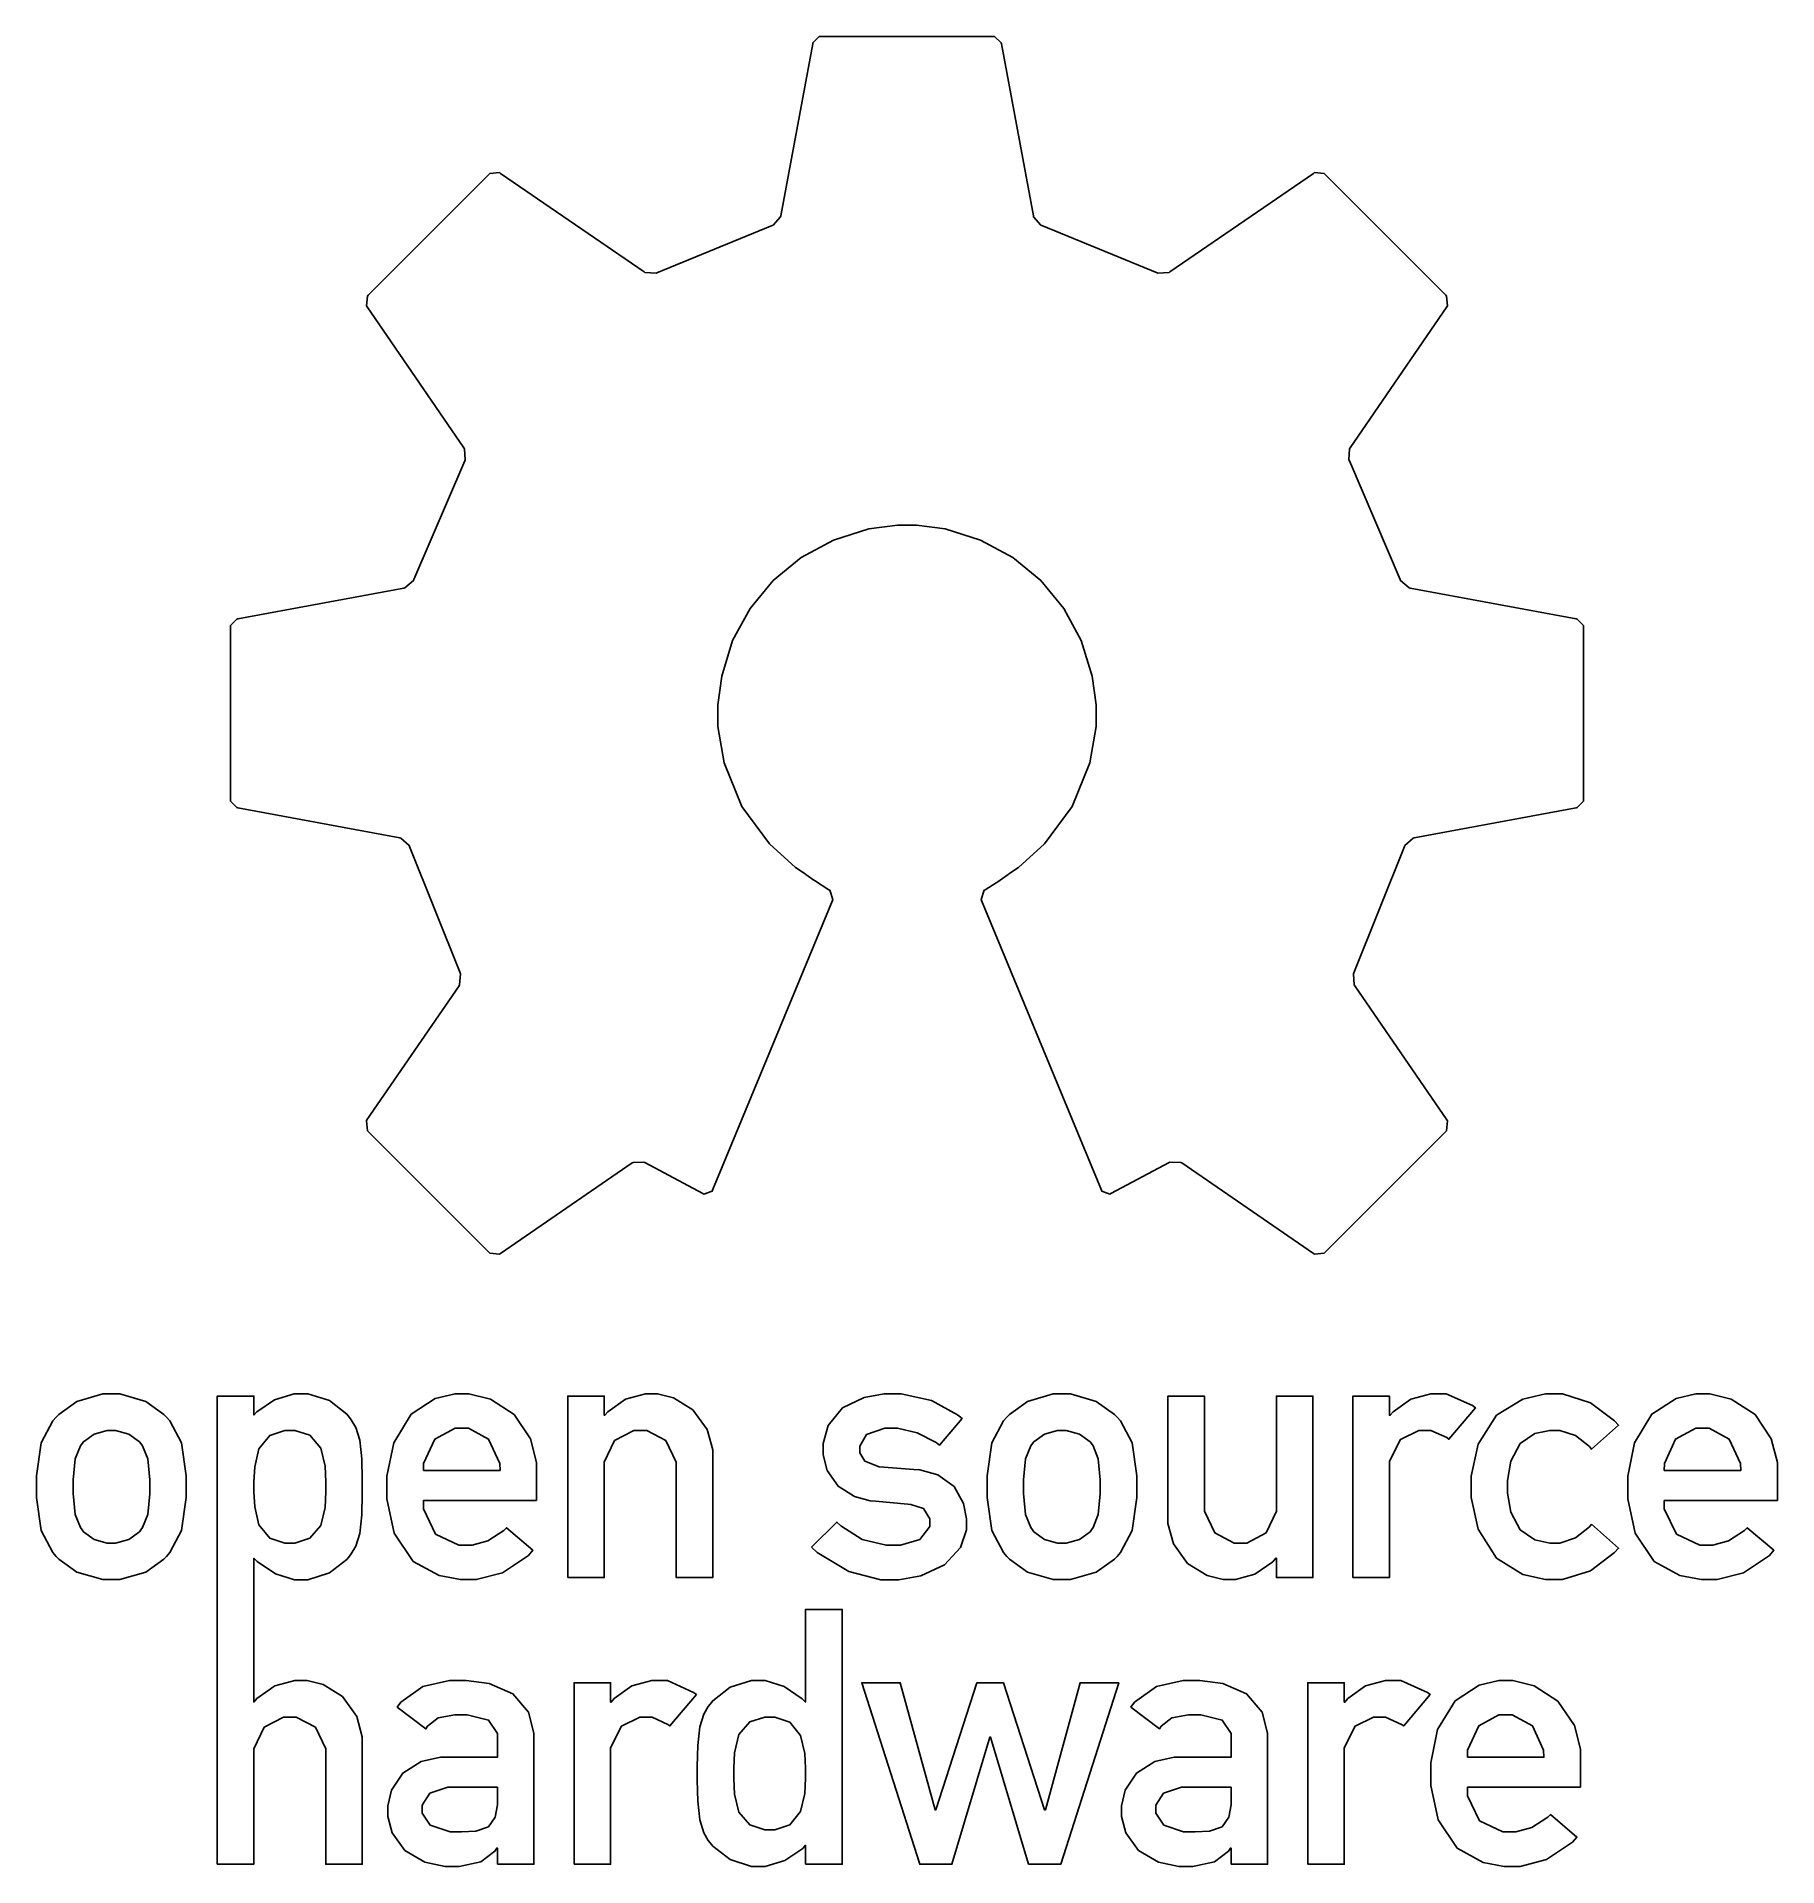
# Model space of a CAD drawing. Extents: x 0 to 1.79, y 0 to 1.89.
import ezdxf

# ---------------------------------------------------------------- set-up
doc = ezdxf.new("R2010")
doc.units = 0
doc.layers.get('0').update_dxf_attribs({"linetype": 'CONTINUOUS'})

msp = doc.modelspace()

# ---------------------------------------------------------------- linework, layer by layer
at = {"color": 142}
for points in [[(1.5869, 1.2889), (1.4156, 1.3207), (1.4145, 1.3209), (1.4058, 1.3284), (1.4054, 1.3294), (1.353, 1.4519), (1.3525, 1.4528), (1.3532, 1.4643), (1.3538, 1.4651), (1.4536, 1.6105), (1.4542, 1.6114), (1.4532, 1.6216), (1.4525, 1.6223), (1.3278, 1.747), (1.3271, 1.7477), (1.3169, 1.7487), (1.316, 1.748), (1.1681, 1.6465), (1.1672, 1.6459), (1.1557, 1.6451), (1.1548, 1.6456), (1.0361, 1.6942), (1.0351, 1.6945), (1.0274, 1.7031), (1.0273, 1.7042), (0.9944, 1.8813), (0.9941, 1.8824), (0.9874, 1.8889), (0.9852, 1.8889), (0.809, 1.8889), (0.8067, 1.8889), (0.8, 1.8824), (0.7999, 1.8813), (0.7669, 1.7042), (0.7667, 1.7031), (0.7591, 1.6945), (0.7581, 1.6942), (0.6394, 1.6456), (0.6385, 1.6451), (0.627, 1.6459), (0.6261, 1.6465), (0.4781, 1.748), (0.4772, 1.7487), (0.467, 1.7477), (0.4663, 1.747), (0.3417, 1.6223), (0.3409, 1.6216), (0.34, 1.6114), (0.3406, 1.6105), (0.4404, 1.4651), (0.441, 1.4643), (0.4417, 1.4528), (0.4412, 1.4519), (0.3887, 1.3294), (0.3883, 1.3284), (0.3796, 1.3209), (0.3786, 1.3207), (0.2074, 1.2889), (0.2063, 1.2887), (0.1998, 1.282), (0.1998, 1.2797), (0.1998, 1.1035), (0.1998, 1.1012), (0.2063, 1.0945), (0.2074, 1.0943), (0.3743, 1.0633), (0.3754, 1.0631), (0.384, 1.0555), (0.3843, 1.0545), (0.4364, 0.9242), (0.4368, 0.9233), (0.436, 0.9118), (0.4354, 0.9109), (0.3405, 0.7726), (0.34, 0.7718), (0.3409, 0.7616), (0.3417, 0.7608), (0.4663, 0.6362), (0.467, 0.6355), (0.4772, 0.6345), (0.4781, 0.6351), (0.6139, 0.7283), (0.6148, 0.7289), (0.626, 0.7293), (0.627, 0.7287), (0.6868, 0.6968), (0.6878, 0.6963), (0.6963, 0.6994), (0.6967, 0.7004), (0.8202, 0.9988), (0.8206, 0.9998), (0.8174, 1.0094), (0.8166, 1.0099), (0.8016, 1.0192), (0.8009, 1.0196), (0.7928, 1.0257), (0.7921, 1.0264), (0.7821, 1.0328), (0.7552, 1.057), (0.7268, 1.0957), (0.7086, 1.1407), (0.7021, 1.1782), (0.7021, 1.1906), (0.7021, 1.2004), (0.7061, 1.2299), (0.7174, 1.2665), (0.7354, 1.2996), (0.7592, 1.3284), (0.7881, 1.3522), (0.8212, 1.3702), (0.8577, 1.3816), (0.8872, 1.3855), (0.8971, 1.3855), (0.9068, 1.3855), (0.9363, 1.3816), (0.9729, 1.3702), (1.006, 1.3522), (1.0349, 1.3284), (1.0587, 1.2996), (1.0766, 1.2665), (1.088, 1.2299), (1.092, 1.2004), (1.092, 1.1906), (1.092, 1.1782), (1.0855, 1.1407), (1.0672, 1.0957), (1.0389, 1.057), (1.012, 1.0328), (1.002, 1.0264), (1.0012, 1.0257), (0.9932, 1.0196), (0.9926, 1.0192), (0.9776, 1.0099), (0.9767, 1.0094), (0.9735, 0.9998), (0.974, 0.9988), (1.0974, 0.7004), (1.0978, 0.6994), (1.1063, 0.6963), (1.1073, 0.6968), (1.1672, 0.7287), (1.1681, 0.7293), (1.1793, 0.7289), (1.1802, 0.7283), (1.316, 0.6351), (1.3169, 0.6345), (1.3271, 0.6355), (1.3278, 0.6362), (1.4525, 0.7608), (1.4532, 0.7616), (1.4542, 0.7718), (1.4536, 0.7726), (1.3587, 0.9109), (1.3581, 0.9118), (1.3572, 0.9232), (1.3577, 0.9242), (1.4098, 1.0544), (1.4102, 1.0554), (1.4187, 1.063), (1.4198, 1.0632), (1.5868, 1.0943), (1.5878, 1.0945), (1.5944, 1.1012), (1.5944, 1.1035), (1.5944, 1.2797), (1.5944, 1.282), (1.5879, 1.2887), (1.5869, 1.2889)], [(0, 0.3949), (0, 0.3836), (0.0047, 0.3497), (0.0167, 0.3269), (0.0203, 0.3229), (0.0228, 0.3201), (0.0416, 0.3067), (0.0682, 0.299), (0.0771, 0.299), (0.0859, 0.299), (0.1125, 0.3067), (0.1313, 0.3201), (0.1339, 0.3229), (0.1375, 0.3269), (0.1494, 0.3497), (0.1542, 0.3836), (0.1542, 0.3949), (0.1542, 0.4061), (0.1494, 0.4398), (0.1375, 0.4625), (0.1339, 0.4665), (0.1313, 0.4693), (0.1125, 0.4827), (0.0859, 0.4905), (0.0771, 0.4905), (0.0682, 0.4905), (0.0416, 0.4827), (0.0228, 0.4693), (0.0203, 0.4665), (0.0167, 0.4625), (0.0047, 0.4398), (0, 0.4061), (0, 0.3949)], [(0.1862, 0.0058), (0.1862, 0.4882), (0.224, 0.4882), (0.224, 0.4686), (0.2269, 0.4719), (0.2453, 0.4844), (0.2655, 0.4905), (0.2723, 0.4905), (0.2797, 0.4905), (0.3019, 0.4836), (0.3198, 0.4696), (0.3225, 0.4661), (0.3243, 0.4638), (0.3289, 0.4558), (0.333, 0.4427), (0.3351, 0.4233), (0.3357, 0.4017), (0.3357, 0.3945), (0.3357, 0.3874), (0.3351, 0.3659), (0.333, 0.3467), (0.3289, 0.3336), (0.3243, 0.3257), (0.3225, 0.3233), (0.3198, 0.3198), (0.3019, 0.3059), (0.2797, 0.2989), (0.2723, 0.2989), (0.2657, 0.2989), (0.2461, 0.3051), (0.2274, 0.3178), (0.224, 0.3211), (0.2238, 0.1729), (0.2269, 0.1765), (0.2457, 0.1895), (0.2663, 0.195), (0.2732, 0.195), (0.2787, 0.195), (0.2952, 0.1909), (0.3153, 0.1785), (0.3299, 0.1581), (0.3356, 0.1372), (0.3356, 0.1301), (0.3356, 0.0058), (0.298, 0.0058), (0.298, 0.1171), (0.298, 0.1246), (0.2874, 0.1469), (0.2676, 0.1574), (0.2611, 0.1574), (0.2544, 0.1574), (0.2344, 0.1469), (0.2238, 0.1246), (0.2238, 0.1171), (0.2238, 0.0058), (0.1862, 0.0058)], [(0.5153, 0.3805), (0.5153, 0.4115), (0.5153, 0.4197), (0.5091, 0.4442), (0.4922, 0.4691), (0.4677, 0.4849), (0.4455, 0.4905), (0.4382, 0.4905), (0.4314, 0.4905), (0.4109, 0.4856), (0.3861, 0.4696), (0.3681, 0.4399), (0.3611, 0.4056), (0.3611, 0.3942), (0.3611, 0.3824), (0.3687, 0.347), (0.3882, 0.3178), (0.4149, 0.3031), (0.4368, 0.299), (0.4441, 0.299), (0.4531, 0.299), (0.4803, 0.3061), (0.507, 0.3239), (0.5116, 0.3292), (0.4843, 0.3524), (0.4816, 0.3496), (0.4651, 0.3391), (0.4488, 0.3344), (0.4434, 0.3344), (0.4353, 0.3344), (0.4113, 0.346), (0.3987, 0.3719), (0.3987, 0.3805), (0.5153, 0.3805)], [(0.5474, 0.3012), (0.585, 0.3012), (0.585, 0.4126), (0.585, 0.42), (0.5956, 0.4423), (0.6156, 0.4528), (0.6223, 0.4528), (0.6289, 0.4528), (0.6486, 0.4423), (0.6592, 0.42), (0.6592, 0.4126), (0.6592, 0.3012), (0.6968, 0.3012), (0.6968, 0.4255), (0.6968, 0.4326), (0.6911, 0.4536), (0.6765, 0.4739), (0.6565, 0.4863), (0.64, 0.4905), (0.6345, 0.4905), (0.6276, 0.4905), (0.6071, 0.4849), (0.5887, 0.472), (0.5858, 0.4683), (0.585, 0.4683), (0.585, 0.4882), (0.5474, 0.4882), (0.5474, 0.3012)], [(0.7986, 0.3325), (0.8045, 0.3269), (0.8373, 0.3073), (0.87, 0.2989), (0.8809, 0.2989), (0.8885, 0.2989), (0.9113, 0.3028), (0.9359, 0.3141), (0.9523, 0.3321), (0.9583, 0.3504), (0.9583, 0.3565), (0.9583, 0.3618), (0.9552, 0.3775), (0.9457, 0.3948), (0.9289, 0.407), (0.9103, 0.4122), (0.9041, 0.4126), (0.8731, 0.4148), (0.8684, 0.4151), (0.8536, 0.4212), (0.8484, 0.4297), (0.8484, 0.4325), (0.8484, 0.4366), (0.8554, 0.4486), (0.8742, 0.455), (0.8805, 0.455), (0.8873, 0.455), (0.9076, 0.4502), (0.927, 0.4403), (0.9307, 0.4377), (0.9539, 0.465), (0.9493, 0.4689), (0.9225, 0.4835), (0.891, 0.4904), (0.8804, 0.4904), (0.8735, 0.4904), (0.8529, 0.4868), (0.8307, 0.4759), (0.816, 0.4579), (0.8107, 0.4392), (0.8107, 0.4329), (0.8107, 0.4275), (0.8147, 0.4114), (0.826, 0.3952), (0.843, 0.3847), (0.8591, 0.3802), (0.8646, 0.3797), (0.8978, 0.3768), (0.901, 0.3765), (0.9141, 0.3722), (0.9207, 0.3618), (0.9207, 0.3583), (0.9207, 0.3539), (0.9102, 0.3404), (0.8904, 0.3344), (0.8838, 0.3344), (0.8755, 0.3344), (0.8509, 0.3404), (0.8288, 0.3544), (0.8248, 0.3583), (0.7986, 0.3325)], [(0.9797, 0.3949), (0.9797, 0.3836), (0.9844, 0.3497), (0.9964, 0.3269), (1, 0.3229), (1.0026, 0.3201), (1.0213, 0.3067), (1.0479, 0.299), (1.0568, 0.299), (1.0656, 0.299), (1.0922, 0.3067), (1.111, 0.3201), (1.1136, 0.3229), (1.1172, 0.3269), (1.1291, 0.3497), (1.1339, 0.3836), (1.1339, 0.3949), (1.1339, 0.4061), (1.1291, 0.4398), (1.1172, 0.4625), (1.1136, 0.4665), (1.111, 0.4693), (1.0922, 0.4827), (1.0656, 0.4905), (1.0568, 0.4905), (1.0479, 0.4905), (1.0213, 0.4827), (1.0026, 0.4693), (1, 0.4665), (0.9964, 0.4625), (0.9844, 0.4398), (0.9797, 0.4061), (0.9797, 0.3949)], [(1.3567, 0.3012), (1.3943, 0.3012), (1.3943, 0.4137), (1.3943, 0.4212), (1.4057, 0.4435), (1.4245, 0.4528), (1.4308, 0.4528), (1.437, 0.4528), (1.4533, 0.4453), (1.4556, 0.4436), (1.4829, 0.4761), (1.48, 0.4783), (1.4528, 0.4905), (1.4437, 0.4905), (1.4368, 0.4905), (1.4163, 0.4849), (1.398, 0.472), (1.3951, 0.4683), (1.3943, 0.4683), (1.3943, 0.4882), (1.3567, 0.4882), (1.3567, 0.3012)], [(1.6027, 0.3561), (1.6004, 0.3533), (1.586, 0.3421), (1.57, 0.3366), (1.5647, 0.3366), (1.5596, 0.3366), (1.5442, 0.34), (1.5289, 0.3504), (1.5193, 0.3684), (1.516, 0.388), (1.516, 0.3945), (1.516, 0.4012), (1.5193, 0.421), (1.5289, 0.4391), (1.5442, 0.4495), (1.5596, 0.4528), (1.5647, 0.4528), (1.57, 0.4528), (1.586, 0.4474), (1.6004, 0.4361), (1.6027, 0.4333), (1.6304, 0.458), (1.6263, 0.4627), (1.6014, 0.4813), (1.5727, 0.4905), (1.5632, 0.4905), (1.5553, 0.4905), (1.5317, 0.4851), (1.5046, 0.4683), (1.4856, 0.4385), (1.4784, 0.4055), (1.4784, 0.3945), (1.4784, 0.3836), (1.4856, 0.3509), (1.5046, 0.3212), (1.5317, 0.3044), (1.5553, 0.299), (1.5632, 0.299), (1.5727, 0.299), (1.6014, 0.3082), (1.6263, 0.3268), (1.6304, 0.3314), (1.6027, 0.3561)], [(1.7942, 0.3805), (1.7942, 0.4115), (1.7942, 0.4197), (1.7879, 0.4442), (1.7711, 0.4691), (1.7465, 0.4849), (1.7244, 0.4905), (1.7171, 0.4905), (1.7102, 0.4905), (1.6897, 0.4856), (1.6649, 0.4696), (1.6469, 0.4399), (1.6399, 0.4056), (1.6399, 0.3942), (1.6399, 0.3824), (1.6475, 0.347), (1.667, 0.3178), (1.6937, 0.3031), (1.7156, 0.299), (1.7229, 0.299), (1.732, 0.299), (1.7592, 0.3061), (1.7859, 0.3239), (1.7905, 0.3292), (1.7631, 0.3524), (1.7604, 0.3496), (1.7439, 0.3391), (1.7276, 0.3344), (1.7222, 0.3344), (1.7142, 0.3344), (1.6902, 0.346), (1.6776, 0.3719), (1.6776, 0.3805), (1.7942, 0.3805)], [(1.166, 0.3639), (1.166, 0.3569), (1.1717, 0.3359), (1.1863, 0.3155), (1.2064, 0.3032), (1.2231, 0.299), (1.2287, 0.299), (1.2355, 0.299), (1.2557, 0.3045), (1.2741, 0.3174), (1.2771, 0.3211), (1.2778, 0.3211), (1.2778, 0.3012), (1.3154, 0.3012), (1.3154, 0.4882), (1.2778, 0.4882), (1.2778, 0.3768), (1.2778, 0.3694), (1.2672, 0.3472), (1.2474, 0.3366), (1.2409, 0.3366), (1.2342, 0.3366), (1.2143, 0.3472), (1.2037, 0.3694), (1.2037, 0.3768), (1.2037, 0.4882), (1.166, 0.4882), (1.166, 0.3639)], [(0.1166, 0.3945), (0.1166, 0.3874), (0.1146, 0.366), (0.1091, 0.3528), (0.1074, 0.3503), (0.106, 0.3484), (0.095, 0.3405), (0.0815, 0.3366), (0.0771, 0.3366), (0.0726, 0.3366), (0.0592, 0.3405), (0.0482, 0.3484), (0.0469, 0.3503), (0.0451, 0.3528), (0.0396, 0.366), (0.0377, 0.3877), (0.0377, 0.3949), (0.0377, 0.402), (0.0396, 0.4234), (0.0451, 0.4367), (0.0469, 0.4391), (0.0482, 0.4411), (0.0592, 0.4489), (0.0726, 0.4528), (0.0771, 0.4528), (0.0815, 0.4528), (0.095, 0.4489), (0.106, 0.4411), (0.1074, 0.4391), (0.1091, 0.4367), (0.1146, 0.4233), (0.1166, 0.4017), (0.1166, 0.3945)], [(0.2609, 0.3366), (0.266, 0.3366), (0.2816, 0.3416), (0.2928, 0.3548), (0.2973, 0.3734), (0.2981, 0.3893), (0.2981, 0.3945), (0.2981, 0.3999), (0.2973, 0.416), (0.2928, 0.4346), (0.2816, 0.4478), (0.266, 0.4528), (0.2609, 0.4528), (0.2557, 0.4528), (0.2403, 0.4475), (0.2292, 0.4339), (0.2248, 0.4152), (0.224, 0.3997), (0.224, 0.3945), (0.224, 0.3894), (0.2248, 0.3741), (0.2292, 0.3555), (0.2403, 0.3419), (0.2557, 0.3366), (0.2609, 0.3366)], [(0.3987, 0.4115), (0.3989, 0.4186), (0.4104, 0.4439), (0.4313, 0.455), (0.4382, 0.455), (0.4451, 0.455), (0.4658, 0.4439), (0.4774, 0.4186), (0.4777, 0.4115), (0.3987, 0.4115)], [(1.0962, 0.3945), (1.0962, 0.3874), (1.0942, 0.366), (1.0888, 0.3528), (1.0871, 0.3503), (1.0857, 0.3484), (1.0747, 0.3405), (1.0613, 0.3366), (1.0568, 0.3366), (1.0523, 0.3366), (1.0389, 0.3405), (1.0279, 0.3484), (1.0266, 0.3503), (1.0248, 0.3528), (1.0193, 0.366), (1.0173, 0.3877), (1.0173, 0.3949), (1.0173, 0.402), (1.0193, 0.4234), (1.0248, 0.4367), (1.0266, 0.4391), (1.0279, 0.4411), (1.0389, 0.4489), (1.0523, 0.4528), (1.0568, 0.4528), (1.0613, 0.4528), (1.0747, 0.4489), (1.0857, 0.4411), (1.0871, 0.4391), (1.0888, 0.4367), (1.0942, 0.4233), (1.0962, 0.4017), (1.0962, 0.3945)], [(1.6776, 0.4115), (1.6777, 0.4186), (1.6892, 0.4439), (1.7101, 0.455), (1.7171, 0.455), (1.724, 0.455), (1.7446, 0.4439), (1.7562, 0.4186), (1.7565, 0.4115), (1.6776, 0.4115)], [(0.7926, 0.0058), (0.8303, 0.0058), (0.8303, 0.2684), (0.7926, 0.2684), (0.7926, 0.1729), (0.7891, 0.1762), (0.7704, 0.1889), (0.7508, 0.195), (0.7443, 0.195), (0.7369, 0.195), (0.7147, 0.1881), (0.6968, 0.1742), (0.6942, 0.1706), (0.6923, 0.1683), (0.6877, 0.1604), (0.6836, 0.1472), (0.6815, 0.128), (0.6809, 0.1066), (0.6809, 0.0994), (0.6809, 0.0923), (0.6815, 0.0707), (0.6836, 0.0514), (0.6877, 0.0382), (0.6923, 0.0303), (0.6942, 0.0279), (0.6968, 0.0244), (0.7147, 0.0105), (0.7369, 0.0035), (0.7443, 0.0035), (0.751, 0.0035), (0.7712, 0.0096), (0.7897, 0.0221), (0.7926, 0.0253), (0.7926, 0.0058)], [(0.475, 0.0058), (0.5126, 0.0058), (0.5126, 0.1334), (0.5126, 0.1407), (0.5069, 0.1625), (0.4909, 0.1815), (0.4664, 0.1919), (0.4427, 0.195), (0.4348, 0.195), (0.4256, 0.195), (0.3981, 0.1889), (0.3753, 0.1727), (0.3717, 0.1677), (0.4012, 0.1452), (0.4028, 0.1479), (0.414, 0.1565), (0.4309, 0.1596), (0.4366, 0.1596), (0.4439, 0.1596), (0.4659, 0.1543), (0.475, 0.1403), (0.475, 0.1356), (0.475, 0.116), (0.423, 0.116), (0.4163, 0.116), (0.3965, 0.1117), (0.3774, 0.0996), (0.3659, 0.082), (0.3621, 0.066), (0.3621, 0.0607), (0.3621, 0.0551), (0.3665, 0.0381), (0.3794, 0.02), (0.4002, 0.0079), (0.4211, 0.0035), (0.4281, 0.0035), (0.4355, 0.0035), (0.4578, 0.0081), (0.4723, 0.0192), (0.4742, 0.0224), (0.475, 0.0224), (0.475, 0.0058)], [(0.5539, 0.0058), (0.5916, 0.0058), (0.5916, 0.1183), (0.5916, 0.1258), (0.6029, 0.1481), (0.6218, 0.1574), (0.6281, 0.1574), (0.6343, 0.1574), (0.6506, 0.1498), (0.6528, 0.1482), (0.6801, 0.1806), (0.6772, 0.1828), (0.6501, 0.195), (0.641, 0.195), (0.6341, 0.195), (0.6136, 0.1895), (0.5952, 0.1765), (0.5923, 0.1729), (0.5916, 0.1729), (0.5916, 0.1928), (0.5539, 0.1928), (0.5539, 0.0058)], [(1.0223, 0.0058), (1.0556, 0.0058), (1.1153, 0.1928), (1.0754, 0.1928), (1.0397, 0.0618), (1.0389, 0.0618), (0.9965, 0.1928), (0.9692, 0.1928), (0.9268, 0.0618), (0.9261, 0.0618), (0.8902, 0.1928), (0.8504, 0.1928), (0.9102, 0.0058), (0.9434, 0.0058), (0.9825, 0.1367), (0.9832, 0.1367), (1.0223, 0.0058)], [(1.2311, 0.0058), (1.2687, 0.0058), (1.2687, 0.1334), (1.2687, 0.1407), (1.263, 0.1625), (1.2471, 0.1815), (1.2225, 0.1919), (1.1988, 0.195), (1.1909, 0.195), (1.1818, 0.195), (1.1542, 0.1889), (1.1314, 0.1727), (1.1278, 0.1677), (1.1573, 0.1452), (1.159, 0.1479), (1.1701, 0.1565), (1.1871, 0.1596), (1.1927, 0.1596), (1.2, 0.1596), (1.222, 0.1543), (1.2311, 0.1403), (1.2311, 0.1356), (1.2311, 0.116), (1.1791, 0.116), (1.1725, 0.116), (1.1526, 0.1117), (1.1336, 0.0996), (1.1221, 0.082), (1.1182, 0.066), (1.1182, 0.0607), (1.1182, 0.0551), (1.1227, 0.0381), (1.1356, 0.02), (1.1563, 0.0079), (1.1772, 0.0035), (1.1842, 0.0035), (1.1916, 0.0035), (1.2139, 0.0081), (1.2284, 0.0192), (1.2304, 0.0224), (1.2311, 0.0224), (1.2311, 0.0058)], [(1.3101, 0.0058), (1.3477, 0.0058), (1.3477, 0.1183), (1.3477, 0.1258), (1.3591, 0.1481), (1.3779, 0.1574), (1.3842, 0.1574), (1.3904, 0.1574), (1.4067, 0.1498), (1.409, 0.1482), (1.4363, 0.1806), (1.4334, 0.1828), (1.4062, 0.195), (1.3971, 0.195), (1.3902, 0.195), (1.3697, 0.1895), (1.3514, 0.1765), (1.3485, 0.1729), (1.3477, 0.1729), (1.3477, 0.1928), (1.3101, 0.1928), (1.3101, 0.0058)], [(1.5912, 0.0851), (1.5912, 0.1161), (1.5912, 0.1243), (1.5849, 0.1488), (1.568, 0.1737), (1.5435, 0.1895), (1.5214, 0.195), (1.5141, 0.195), (1.5072, 0.195), (1.4867, 0.1902), (1.4619, 0.1742), (1.4439, 0.1445), (1.437, 0.1102), (1.437, 0.0987), (1.437, 0.087), (1.4445, 0.0515), (1.464, 0.0224), (1.4908, 0.0076), (1.5126, 0.0035), (1.52, 0.0035), (1.529, 0.0035), (1.5561, 0.0107), (1.5829, 0.0285), (1.5875, 0.0338), (1.5602, 0.057), (1.5574, 0.0542), (1.5409, 0.0437), (1.5246, 0.039), (1.5192, 0.039), (1.5112, 0.039), (1.4872, 0.0506), (1.4746, 0.0764), (1.4746, 0.0851), (1.5912, 0.0851)], [(0.7558, 0.1574), (0.7609, 0.1574), (0.7763, 0.1521), (0.7873, 0.1385), (0.7918, 0.1199), (0.7926, 0.1046), (0.7926, 0.0994), (0.7926, 0.0943), (0.7918, 0.0788), (0.7873, 0.0601), (0.7763, 0.0465), (0.7609, 0.0412), (0.7558, 0.0412), (0.7505, 0.0412), (0.735, 0.0462), (0.7238, 0.0594), (0.7193, 0.0781), (0.7185, 0.0941), (0.7185, 0.0994), (0.7185, 0.1048), (0.7193, 0.1207), (0.7238, 0.1393), (0.735, 0.1524), (0.7505, 0.1574), (0.7558, 0.1574)], [(1.4746, 0.116), (1.4747, 0.1232), (1.4863, 0.1485), (1.5071, 0.1596), (1.5141, 0.1596), (1.5209, 0.1596), (1.5417, 0.1485), (1.5532, 0.1232), (1.5535, 0.116), (1.4746, 0.116)], [(0.475, 0.0715), (0.475, 0.0671), (0.4728, 0.0541), (0.4657, 0.0443), (0.4527, 0.0399), (0.4379, 0.039), (0.4329, 0.039), (0.4261, 0.039), (0.4057, 0.0461), (0.3975, 0.0584), (0.3975, 0.0626), (0.3975, 0.0667), (0.4054, 0.0789), (0.4238, 0.0851), (0.43, 0.0851), (0.475, 0.0851), (0.475, 0.0715)], [(1.2311, 0.0715), (1.2311, 0.0671), (1.2289, 0.0541), (1.2218, 0.0443), (1.2088, 0.0399), (1.194, 0.039), (1.1891, 0.039), (1.1822, 0.039), (1.1618, 0.0461), (1.1537, 0.0584), (1.1537, 0.0626), (1.1537, 0.0667), (1.1616, 0.0789), (1.18, 0.0851), (1.1861, 0.0851), (1.2311, 0.0851), (1.2311, 0.0715)]]:
    msp.add_lwpolyline(points, close=True, dxfattribs=at)

doc.saveas('drawing.dxf')
